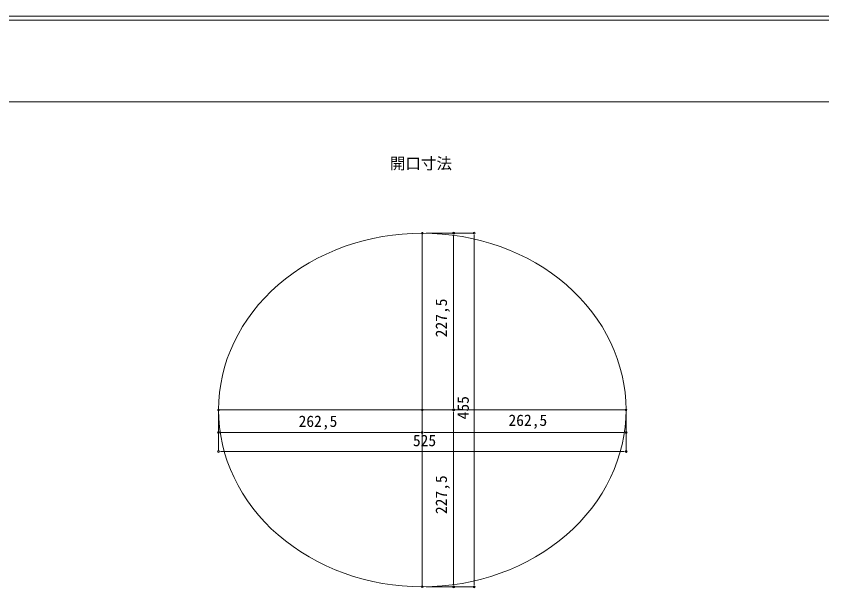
# Model space of a CAD drawing. Units: millimetres, scale not verified. Extents: x -1002 to 1010, y -687 to 676.
# Drawn here: x -44 to 1002, y -95 to 640 of the extents above; entities that cross this region are included whole.
import ezdxf
from ezdxf.enums import TextEntityAlignment as Align

# ---------------------------------------------------------------- set-up
doc = ezdxf.new("R2010")
doc.units = ezdxf.units.MM
doc.header["$LTSCALE"] = 5
doc.header["$PDMODE"] = 32
doc.header["$PDSIZE"] = 2
doc.layers.add('0-0', color=7, linetype='Continuous', lineweight=15)
doc.layers.add('F-0', color=7, linetype='Continuous', lineweight=15)
doc.styles.add('ＭＳ ゴシック', font='')
doc.styles.get('ＭＳ ゴシック').set_extended_font_data('MS Gothic')

# ---------------------------------------------------------------- blocks, each defined once
blk = doc.blocks.new('_DOT')
at = {"layer": '0-0'}
blk.add_line((-0.5, 0), (-1, 0), dxfattribs=at)
blk.add_circle((0, 0), 0.25, dxfattribs=at)
blk.add_circle((0, 0), 0.25, dxfattribs=at)

msp = doc.modelspace()

# ---------------------------------------------------------------- linework, layer by layer
at = {"layer": 'F-0'}
for p, q in [((1002.034, 640.036), (-1002.086, 640.036)), ((1002.034, 635.036), (-1002.086, 635.036)), ((1002.034, 530.036), (-1002.086, 530.036)), ((483.518, 360.926), (545.282, 360.926)), ((483.518, 360.926), (518.902, 360.926)), ((518.902, 355.926), (518.902, 138.426)), ((545.282, 355.926), (545.282, -89.074)), ((216.018, 128.426), (216.018, 104.288)), ((216.018, 128.426), (216.018, 79.906)), ((478.518, 128.426), (478.518, 104.288)), ((478.518, 128.426), (478.518, 104.288)), ((483.518, 133.426), (518.902, 133.426)), ((483.518, 133.426), (518.902, 133.426)), ((518.902, 128.426), (518.902, -89.074)), ((741.018, 128.426), (741.018, 104.288)), ((741.018, 128.426), (741.018, 79.906)), ((221.018, 104.288), (473.518, 104.288)), ((483.518, 104.288), (736.018, 104.288)), ((221.018, 79.906), (736.018, 79.906)), ((483.518, -94.074), (545.282, -94.074)), ((483.518, -94.074), (518.902, -94.074))]:
    msp.add_line(p, q, dxfattribs=at)
at = {"layer": 'F-0', "color": 8, "lineweight": 18}
for p, q in [((478.518, -94.074), (478.518, 360.926)), ((741.018, 133.426), (216.018, 133.426))]:
    msp.add_line(p, q, dxfattribs=at)
at = {"layer": 'F-0', "lineweight": 18}
for points in [[(741.023, 133.426), (740.703, 144.586), (739.753, 155.726), (738.173, 166.806), (735.973, 177.806), (733.153, 188.706), (729.713, 199.466), (725.673, 210.066), (721.033, 220.486), (715.813, 230.696), (710.023, 240.666), (703.673, 250.386), (696.783, 259.816), (689.363, 268.946), (681.433, 277.746), (673.013, 286.206), (664.133, 294.296), (654.803, 301.996), (645.043, 309.286), (634.893, 316.156), (624.353, 322.586), (613.473, 328.556), (602.263, 334.066), (590.753, 339.086), (578.973, 343.606), (566.953, 347.626), (554.723, 351.126), (542.303, 354.106), (529.733, 356.556), (517.033, 358.466), (504.243, 359.826), (491.403, 360.656), (478.523, 360.926), (465.643, 360.656), (452.793, 359.826), (440.003, 358.466), (427.303, 356.556), (414.733, 354.106), (402.323, 351.126), (390.083, 347.626)], [(390.083, 347.626), (378.063, 343.606), (366.283, 339.086), (354.773, 334.066), (343.563, 328.556), (332.683, 322.586), (322.143, 316.156), (311.993, 309.286), (302.233, 301.996), (292.903, 294.296), (284.023, 286.206), (275.603, 277.746), (267.673, 268.946), (260.253, 259.816), (253.363, 250.386), (247.013, 240.666), (241.223, 230.696), (236.003, 220.486), (231.363, 210.066), (227.323, 199.466), (223.883, 188.706), (221.063, 177.806), (218.863, 166.806), (217.283, 155.726), (216.333, 144.586), (216.023, 133.426), (216.333, 122.266), (217.283, 111.126), (218.863, 100.046), (221.063, 89.046), (223.883, 78.146), (227.323, 67.386), (231.363, 56.786), (236.003, 46.366), (241.223, 36.157), (247.013, 26.183), (253.363, 16.468), (260.253, 7.034), (267.673, -2.095), (275.603, -10.898)], [(703.673, 16.468), (710.023, 26.183), (715.813, 36.157), (721.033, 46.366), (725.673, 56.786), (729.713, 67.386), (733.153, 78.146), (735.973, 89.046), (738.173, 100.046), (739.753, 111.126), (740.703, 122.266), (741.023, 133.426)], [(275.603, -10.898), (284.023, -19.354), (292.903, -27.441), (302.233, -35.14), (311.993, -42.434), (322.143, -49.304), (332.683, -55.733), (343.563, -61.707), (354.773, -67.211), (366.283, -72.231), (378.063, -76.756), (390.083, -80.775), (402.323, -84.278), (414.733, -87.256), (427.303, -89.703), (440.003, -91.612), (452.793, -92.978), (465.643, -93.8), (478.523, -94.074), (491.403, -93.8), (504.243, -92.978), (517.033, -91.612), (529.733, -89.703), (542.303, -87.256), (554.723, -84.278), (566.953, -80.775), (578.973, -76.756), (590.753, -72.231), (602.263, -67.211), (613.473, -61.707), (624.353, -55.733), (634.893, -49.304), (645.043, -42.434), (654.803, -35.14), (664.133, -27.441), (673.013, -19.354), (681.433, -10.898), (689.363, -2.095), (696.783, 7.034), (703.673, 16.468)]]:
    msp.add_lwpolyline(points, dxfattribs=at)
at = {"layer": 'F-0'}
for p in [(478.518, 360.926), (216.018, 133.426), (478.518, 133.426), (478.518, 133.426), (518.902, 133.426), (741.018, 133.426), (478.518, 104.288), (741.018, 104.288), (741.018, 79.906), (478.518, -94.074), (518.902, -94.074), (545.282, -94.074)]:
    msp.add_point(p, dxfattribs=at)

# ---------------------------------------------------------------- block references
at = {"layer": 'F-0', "xscale": 5, "yscale": 5}
for p, rotation in [((518.902, 360.926), 90), ((545.282, 360.926), 90), ((518.902, 133.426), 270), ((518.902, 133.426), 90), ((216.018, 104.288), 180), ((478.518, 104.288), 180), ((216.018, 79.906), 180), ((518.902, -94.074), 270), ((545.282, -94.074), 270)]:
    msp.add_blockref('_DOT', p, dxfattribs=dict(at, rotation=rotation))
for p in [(478.518, 104.288), (741.018, 104.288), (741.018, 79.906)]:
    msp.add_blockref('_DOT', p, dxfattribs=at)

# ---------------------------------------------------------------- texts
at = {"layer": 'F-0', "style": 'ＭＳ ゴシック'}
for s, p in [('開口寸法', (436.765, 438.87)), ('262,5', (319.202, 107.201)), ('262,5', (589.527, 108.501)), ('525', (466.431, 82.406))]:
    msp.add_text(s, height=14.66, dxfattribs=at).set_placement(p, align=Align.BOTTOM_LEFT)
for s, p in [('227,5', (514.689, 226.935)), ('455', (542.782, 121.338)), ('227,5', (514.689, -0.565))]:
    msp.add_text(s, height=14.66, rotation=90, dxfattribs=at).set_placement(p, align=Align.BOTTOM_LEFT)

doc.saveas('drawing.dxf')
